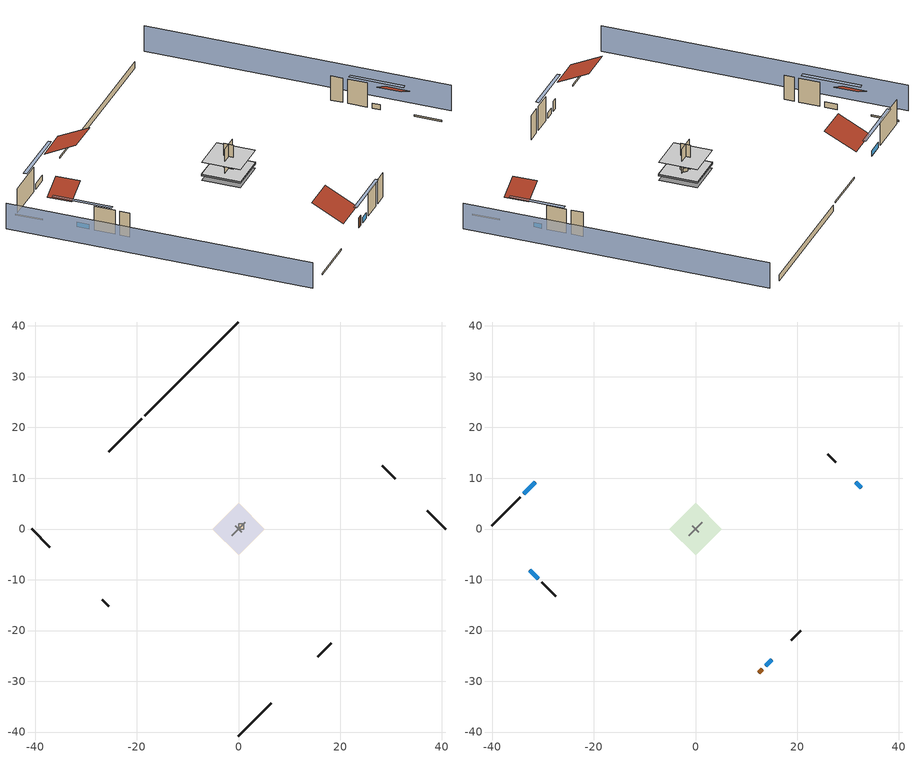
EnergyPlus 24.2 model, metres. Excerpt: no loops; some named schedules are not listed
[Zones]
central ac and furnace airloop ret air zone
 floor adiabatic (AdiabaticConst): 0,0 0,1 1,1 1,0 z0
 wall adiabatic (AdiabaticConst): 0,1 0,0 1,0 1,1 0,1 z0:1
 ceiling adiabatic (AdiabaticConst): 1,0 1,1 0,1 0,0 z1
crawlspace - vented
 floor foundation (Slab2 construction): -5.1,0 0,5.1 5.1,0 0,-5.1 z-0.91
 wall outside (RimJoist1 construction): -19.11,21.68 -25.59,15.19 z0.3:0.61
 wall outside (RimJoist2 construction): 40.79,0 37.19,3.6 z0.3:0.61
 wall outside (RimJoist3 construction): 0,-40.79 6.49,-34.3 z0.3:0.61
 wall outside (RimJoist4 construction): -40.79,0 -37.19,-3.6 z0.3:0.61
 wall foundation (FoundationWall1 construction): 0,40.79 -18.45,22.34 z-0.91:0.3
garage
 floor foundation (Slab1 construction): -5.17,0 0,5.17 5.17,0 0,-5.17 z0
 wall outside (Wall1 construction): 30.91,9.87 28.33,12.46 z0.3:5.18
 wall outside (Wall2 construction): 15.66,-25.12 18.25,-22.54 z0.3:5.18
 wall outside (Wall9 construction): -26.89,-13.89 -25.6,-15.19 z0.3:5.18
 wall to conditioned space (Wall5 construction Reversed): 1.29,1.29 -1.29,-1.29 z0.3:5.18
 wall to conditioned space (Wall6 construction Reversed): -0.65,0.65 0.65,-0.65 z0.3:5.18
conditioned space
 floor to crawlspace - vented (Floor1 construction): -5.1,0 0,5.1 5.1,0 0,-5.1 z0.3
 floor to garage (Floor2 construction): -5.17,0 0,5.17 5.17,0 0,-5.17 z0.3
 floor adiabatic (AdiabaticFloorConstruction): -5.1,0 0,5.1 5.1,0 0,-5.1 z2.74
 wall outside (AdiabaticWallConstruction 1): 12.5,-28.29 13.14,-27.64 z0.3:2.34
 wall outside (AdiabaticWallConstruction): -31.6,9.18 -33.87,6.92 / -32.65,-8.14 -30.96,-9.82 z0.3:1.39; 32.65,8.14 31.57,9.22 z0.3:1.3; 13.8,-26.99 15.01,-25.78 z0.3:1.45
 wall outside (Wall3 construction): -34.52,6.26 -40.13,0.66 z0.3:5.18
 wall outside (Wall4 construction): 27.67,13.12 26.05,14.74 z0.3:5.18
 wall outside (Wall7 construction): 18.91,-21.88 20.73,-20.06 z0.3:5.18
 wall outside (Wall8 construction): -30.31,-10.48 -27.55,-13.24 z0.3:5.18
 window (WindowConstruction): -31.6,9.18 -33.87,6.92 z0.3:1.39
 window (WindowConstruction 1): 32.65,8.14 31.57,9.22 z0.3:1.3
 window (WindowConstruction 2): 13.8,-26.99 15.01,-25.78 z0.3:1.45
 window (WindowConstruction 3): -32.65,-8.14 -30.97,-9.82 z0.3:1.39
 door (Door): 12.5,-28.29 13.14,-27.64 z0.3:2.34
 ceiling adiabatic (AdiabaticFloorConstruction): 0,-5.1 5.1,0 0,5.1 -5.1,0 z2.74
 roof outside (Roof1 construction): -30.95,9.84,5.18 -26.75,5.64,8.15 -22.05,10.34,8.15 -26.25,14.54,5.18
 roof outside (Roof2 construction): 11.84,-28.95,5.18 7.64,-24.75,8.15 2.94,-29.44,8.15 7.14,-33.64,5.18
 roof outside (Roof3 construction): 33.31,7.48,5.18 30.42,4.6,7.22 33.65,1.37,7.22 36.53,4.26,5.18
 roof outside (Roof4 construction): -33.31,-7.48,5.18 -30.42,-4.6,7.22 -33.65,-1.37,7.22 -36.53,-4.26,5.18
shading: -44.02,-3.23 -3.23,-44.02 / 44.02,3.23 3.23,44.02 z0:5.18; -36.98,3.81 -28.49,12.29 -28.92,12.72 -37.41,4.24 z5.79; 28.46,12.33 35.76,5.03 36.19,5.46 28.89,12.76 z5.7; 18.12,-22.67 10.69,-30.1 11.12,-30.53 18.55,-23.1 z5.85; -27.86,-12.93 -35.76,-5.03 -36.19,-5.46 -28.29,-13.36 z5.79
[Building]
Building 1: Terrain=Suburbs
[Site:Location]
Portland Intl Arpt_OR: Latitude {deg}=45.59; Longitude {deg}=-122.6; Time Zone {hr}=-8; Elevation {m}=33; Keep Site Location Information=Yes
[Site:GroundTemperature:Shallow]
10.2558, 8.96328, 8.85977, 9.47314, 11.9355, 14.3863, 16.5111, 17.8571, 17.9714, 16.8767, 14.8061, 12.4304
[Site:WaterMainsTemperature]
Calculation Method=Schedule; Temperature Schedule=mains temperature schedule
[Material] Roughness=Rough; Thermal Absorptance=0.9
Name | Thickness {m} | Conductivity {W/m-K} | Density {kg/m3} | Specific Heat {J/kg-K} | Solar Absorptance | Visible Absorptance
asphalt or fiberglass shingles | 0.00635 | 0.162714 | 1121.4 | 1465.45 | 0.85 | 0.85
concrete 4.0 in. | 0.1016 | 1.803125 | 2242.8 | 837.4 | 0.7 | 0.7
concrete 8.0 in. | 0.2032 | 1.803125 | 2242.8 | 837.4 | 0.7 | 0.7
door material | 0.04445 | 0.0612267 | 512.64 | 1214.23 | 0.7 | 0.7
floor covering | 0.0127 | 0.0433444 | 54.468 | 1339.84 | 0.6 | 0.6
floor rigid ins; wall rigid ins | 0.512978 | 0.029427 | 32.04 | 1214.23 | 0.7 | 0.7
floor stud and cavity | 0.1397 | 0.923637 | 92.3553 | 1139.71 | 0.7 | 0.7
floor stud and cavity 1 | 0.1397 | 1.75129 | 37.0049 | 1207.88 | 0.7 | 0.7
furniture material conditioned space 1; furniture material garage 1 | 0.1524 | 0.115458 | 640.8 | 1214.23 | 0.6 | 0.6
gypsum board | 0.0127 | 0.160291 | 801 | 837.4 | 0.6 | 0.6
osb sheathing 0.5 in.; osb sheathing 0.5 in. 1; osb sheathing 0.5 in. 2 | 0.0127 | 0.115458 | 512.64 | 1214.23 | 0.7 | 0.7
osb sheathing 0.75 in. | 0.01905 | 0.115458 | 512.64 | 1214.23 | 0.7 | 0.7
rim joist stud and cavity | 0.0508 | 0.178688 | 50.32683 | 1063.81 | 0.6 | 0.6
roof stud and cavity | 0.2032 | 0.97696 | 78.34581 | 1123.46 | 0.7 | 0.7
soil 0.5 in. | 0.0127 | 1.9041 | 1842.3 | 418.7 | 0.7 | 0.7
wall stud and cavity | 0.1397 | 0.727959 | 139.0536 | 1170.24 | 0.6 | 0.6
wall stud and cavity 1 | 0.1397 | 0.550994 | 139.0536 | 1170.24 | 0.7 | 0.7
wall stud and cavity 2 | 0.1397 | 0.335416 | 139.0536 | 1170.24 | 0.7 | 0.7
wall stud and cavity 3 | 0.0889 | 0.380278 | 52.3479 | 1209.89 | 0.7 | 0.7
wall stud and cavity 4 | 0.0889 | 0.391764 | 83.0341 | 1211.67 | 0.7 | 0.7
wood siding | 0.0254 | 0.102417 | 544.68 | 1172.36 | 0.85 | 0.85
wood siding 1; wood siding 2 | 0.0254 | 0.102417 | 544.68 | 1172.36 | 0.7 | 0.7
[Material:NoMass]
Adiabatic: Roughness=Rough; Thermal Resistance {m2-K/W}=176.1; Thermal Absorptance=0.9; Solar Absorptance=0.7; Visible Absorptance=0.7
[WindowMaterial:SimpleGlazingSystem]
WindowMaterial: U-Factor {W/m2-K}=4.31528; Solar Heat Gain Coefficient=0.67
[Construction]
AdiabaticConst: Adiabatic
AdiabaticFloorConstruction: floor stud and cavity 1, floor rigid ins, osb sheathing 0.75 in., floor covering
AdiabaticWallConstruction: wood siding 1, wall rigid ins, wall stud and cavity 3, gypsum board
AdiabaticWallConstruction 1: wood siding 2, wall rigid ins, wall stud and cavity 3, gypsum board
Door: door material
Floor1 construction; Floor2 construction: floor stud and cavity, osb sheathing 0.75 in., floor covering
FoundationWall1 construction: concrete 8.0 in.
furniture construction conditioned space 1: furniture material conditioned space 1
furniture construction garage 1: furniture material garage 1
PartitionWallConstruction: gypsum board, wall stud and cavity 4, gypsum board
RimJoist1 construction; RimJoist2 construction; RimJoist3 construction; RimJoist4 construction: wood siding, rim joist stud and cavity
Roof1 construction; Roof2 construction; Roof3 construction; Roof4 construction: asphalt or fiberglass shingles, osb sheathing 0.75 in., roof stud and cavity, gypsum board
Slab1 construction: concrete 4.0 in.
Slab2 construction: soil 0.5 in.
Wall1 construction; Wall2 construction; Wall9 construction: wood siding, osb sheathing 0.5 in., wall stud and cavity
Wall3 construction; Wall4 construction; Wall7 construction; Wall8 construction: wood siding, osb sheathing 0.5 in., wall stud and cavity 1, gypsum board
Wall5 construction Reversed: gypsum board, wall stud and cavity 2, osb sheathing 0.5 in. 1
Wall6 construction Reversed: gypsum board, wall stud and cavity 2, osb sheathing 0.5 in. 2
WindowConstruction; WindowConstruction 1; WindowConstruction 2; WindowConstruction 3: WindowMaterial
[Zone] Multiplier=1
Name | Volume {m3} | Part of Total Floor Area
central ac and furnace airloop ret air zone | 1 | No
conditioned space | 384.656 | Yes
crawlspace - vented | 63.543 | Yes
garage | 130.484 | Yes
[Space]
Name | Zone | Space Type | Volume {m3}
central ac and furnace airloop ret air space | central ac and furnace airloop ret air zone | Plenum Space Type
conditioned space 1 | conditioned space |  | 384.656
crawlspace - vented 1 | crawlspace - vented |  | 63.543
garage 1 | garage |  | 130.484
[SpaceList]
Plenum Space Type: central ac and furnace airloop ret air space
[OtherEquipment] Design Level Calculation Method=EquipmentLevel
Name | Fuel Type | Zone or ZoneList or Space or SpaceList | Schedule | Design Level {W} | Fraction Latent | Fraction Radiant | Fraction Lost
central ac and furnace airloop_0 RetCondToRP; central ac and furnace airloop_0 RetSensLkToRP | None | central ac and furnace airloop ret air space | Always On Discrete | 0 | 0 | 0 | 0
central ac and furnace airloop_0 RetLatLkToRP | None | central ac and furnace airloop ret air space | Always On Discrete | 0 | 1 | 0 | 0
central ac and furnace airloop_0 SupCondToLv; central ac and furnace airloop_0 SupSensLkToCond; mech vent house fan sensible load; water heater sens | None | conditioned space 1 | Always On Discrete | 0 | 0 | 0 | 0
central ac and furnace airloop_0 SupLatLkToCond; mech vent house fan latent load; water heater lat | None | conditioned space 1 | Always On Discrete | 0 | 1 | 0 | 0
clothes dryer 1 | NaturalGas | conditioned space 1 | clothes_dryer | 6702.93 | 0.015 | 0.081 | 0.85
cooking range 1 | NaturalGas | conditioned space 1 | cooking_range | 2120 | 0.16 | 0.384 | 0.2
general water use latent | None | conditioned space 1 | general water use schedule | 44.1266 | 1 | 0 | 0
general water use sensible | None | conditioned space 1 | general water use schedule | -43.4886 | 0 | 0.6 | 0
water heater energy adjustment1 | Electricity | conditioned space 1 | Always On Discrete | 0.01 | 0 | 0 | 1
central ac and furnace airloop_0 RetCondToDZ; central ac and furnace airloop_0 SupCondToDZ; central ac and furnace airloop_0 SupSensLkToDZ | None | crawlspace - vented 1 | Always On Discrete | 0 | 0 | 0 | 0
central ac and furnace airloop_0 SupLatLkToDZ | None | crawlspace - vented 1 | Always On Discrete | 0 | 1 | 0 | 0
[SurfaceProperty:IncidentSolarMultiplier] Incident Solar Multiplier=1; Incident Solar Multiplier Schedule=trans schedule winter=0.85 summer=0.7
Window1; Window2; Window3; Window4
[InternalMass]
Name | Construction | Zone or ZoneList | Space or SpaceList | Surface Area {m2}
furniture mass conditioned space 1 | furniture construction conditioned space 1 | conditioned space | conditioned space 1 | 63.09974
partition wall mass | PartitionWallConstruction | conditioned space | conditioned space 1 | 157.749
furniture mass garage 1 | furniture construction garage 1 | garage | garage 1 | 5.35122
[Lights] Design Level Calculation Method=LightingLevel; Return Air Fraction=0; Fraction Radiant=0.6; Fraction Visible=0.2; Fraction Replaceable=1
Name | Zone or ZoneList or Space or SpaceList | Schedule | Lighting Level {W}
interior lighting | conditioned space 1 | lighting_interior | 342.447
garage lighting | garage 1 | lighting_garage | 13.7543
[People]
occupants: Zone or ZoneList or Space or SpaceList=conditioned space 1; Number of People Schedule=occupants; Number of People Calculation Method=People; Number of People=2; Fraction Radiant=0.314171; Sensible Heat Fraction=0.56303; Activity Level Schedule=occupants activity schedule; Carbon Dioxide Generation Rate {m3/s-W}=0; Enable ASHRAE 55 Comfort Warnings=No; Mean Radiant Temperature Calculation Type=EnclosureAveraged
[ElectricEquipment] Design Level Calculation Method=EquipmentLevel
Name | Zone or ZoneList or Space or SpaceList | Schedule | Design Level {W} | Fraction Latent | Fraction Radiant | Fraction Lost
ceiling fan | conditioned space 1 | ceiling_fan | 17.5756 | 0 | 0.558 | 0
clothes dryer | conditioned space 1 | clothes_dryer | 504.542 | 0.015 | 0.081 | 0.85
clothes washer | conditioned space 1 | clothes_washer | 235.263 | 0.03 | 0.162 | 0.7
cooking range | conditioned space 1 | cooking_range | 72.3374 | 0.16 | 0.384 | 0.2
dishwasher | conditioned space 1 | dishwasher | 380.235 | 0.3 | 0.18 | 0.4
fridge | conditioned space 1 | fridge schedule | 41.5354 | 0 | 0.6 | 0
mech vent bath fan 0 | conditioned space 1 | mech vent bath fan 0 schedule | 30 | 0 | 0 | 1
mech vent house fan | conditioned space 1 | mech vent house fan schedule | 0 | 0 | 0 | 1
mech vent house fan cfis | conditioned space 1 | mech vent house fan cfis schedule | 0 | 0 | 0 | 0
mech vent range fan 0 | conditioned space 1 | mech vent range fan 0 schedule | 30 | 0 | 0 | 1
misc plug loads | conditioned space 1 | plug_loads_other | 162.343 | 0.021 | 0.558 | 0.049
misc tv | conditioned space 1 | plug_loads_tv | 214.692 | 0 | 0.6 | 0
whole house fan | conditioned space 1 | Always On Discrete | 0 | 0 | 0 | 1
freezer | garage 1 | freezer schedule | 194.914 | 0 | 0.6 | 0
[ZoneInfiltration:DesignFlowRate] Schedule=Always On Discrete
Name | Zone or ZoneList or Space or SpaceList | Design Flow Rate Calculation Method | Design Flow Rate {m3/s} | Air Changes per Hour {1/hr} | Constant Term Coefficient | Temperature Term Coefficient | Velocity Term Coefficient | Velocity Squared Term Coefficient
infil flow; natural vent flow; whole house fan flow | conditioned space 1 | Flow/Zone | 0
crawlspace_vented 1 duct leakage imbalance infil flow | crawlspace - vented 1 | Flow/Zone | 0
infil crawlspace - vented 1 | crawlspace - vented 1 | AirChanges/Hour |  | 2.6013 | 1 | 0 | 0 | 0
[ZoneMixing] Schedule=Always On Continuous; Design Flow Rate Calculation Method=Flow/Zone; Design Flow Rate {m3/s}=0
Name | Zone or Space | Source Zone or Space
central ac and furnace airloop_0 ZoneMixDZToCond mix | conditioned space | crawlspace - vented
central ac and furnace airloop_0 ZoneMixCondToDZ mix | crawlspace - vented | conditioned space
[SurfaceProperty:ExposedFoundationPerimeter] Exposed Perimeter Calculation Method=TotalExposedPerimeter
Name | Total Exposed Perimeter {m}
Slab2 | 26.09088
Slab1 | 18.288
[ZoneInfiltration:EffectiveLeakageArea]
infil garage 1: Zone or Space=garage 1; Schedule=Always On Discrete; Effective Air Leakage Area {cm2}=815.51; Stack Coefficient=0.000129147; Wind Coefficient=4.64657e-05
[AvailabilityManager:Scheduled]
central ac and furnace airloop Availability Manager: Schedule=Always On Discrete
[AirLoopHVAC:ReturnPlenum]
Air Loop HVAC Return Plenum 1: Zone=central ac and furnace airloop ret air zone
[WaterUse:Equipment]
dishwasher: Peak Flow Rate {m3/s}=6.61595e-06; Flow Rate Fraction Schedule=hot_water_dishwasher
[Foundation:Kiva] Wall Depth Below Slab {m}=0.2032
Name | Initial Indoor Air Temperature {C} | Wall Height Above Grade {m}
Foundation Kiva 1 | 13.4258 | 0.1016
Foundation Kiva 2 | 8.58325 | 0.3048
[Foundation:Kiva:Settings]
Soil Conductivity {W/m-K}=1.9041; Soil Density {kg/m3}=1842.3; Soil Specific Heat {J/kg-K}=418.7; Ground Solar Absorptivity=0.9; Ground Thermal Absorptivity=0.9; Ground Surface Roughness {m}=0.03; Far-Field Width {m}=40; Deep-Ground Boundary Condition=ZeroFlux; Deep-Ground Depth {m}=40; Minimum Cell Dimension {m}=0.2; Maximum Cell Growth Coefficient=3; Simulation Timestep=Timestep
[Exterior:Lights]
exterior lighting: Schedule=exterior lighting schedule; Design Level {W}=10.6381
[EnergyManagementSystem:GlobalVariable]
central_ac_and_furnace_airloop_0_DuctImbalLkExhFanEquivCond
central_ac_and_furnace_airloop_0_DuctImbalLkExhFanEquivDZ
central_ac_and_furnace_airloop_0_DuctImbalLkSupFanEquivCond
central_ac_and_furnace_airloop_0_DuctImbalLkSupFanEquivDZ
central_ac_and_furnace_airloop_0_DZ_T
central_ac_and_furnace_airloop_0_DZ_W
central_ac_and_furnace_airloop_0_RetCondToDZ
central_ac_and_furnace_airloop_0_RetCondToRP
central_ac_and_furnace_airloop_0_RetLatLkToRP
central_ac_and_furnace_airloop_0_RetSensLkToRP
central_ac_and_furnace_airloop_0_SupCondToDZ
central_ac_and_furnace_airloop_0_SupCondToLv
central_ac_and_furnace_airloop_0_SupLatLkToCond
central_ac_and_furnace_airloop_0_SupLatLkToDZ
central_ac_and_furnace_airloop_0_SupSensLkToCond
central_ac_and_furnace_airloop_0_SupSensLkToDZ
central_ac_and_furnace_airloop_0_ZoneMixCondToDZ
central_ac_and_furnace_airloop_0_ZoneMixDZToCond
central_ac_and_furnace_airloop_AH_MFR
central_ac_and_furnace_airloop_AH_Tout
central_ac_and_furnace_airloop_AH_VFR
central_ac_and_furnace_airloop_AH_Wout
central_ac_and_furnace_airloop_Fan_RTF
central_ac_and_furnace_airloop_RA_T
central_ac_and_furnace_airloop_Ra_W
infil_program_Qfan
infil_program_Qinf
natural_vent_program_Qnv
natural_vent_program_Qwhf
[EnergyManagementSystem:Sensor]
Name | Output:Variable or Output:Meter Index Key | Output:Variable or Output:Meter
airflow_gain | infil flow | Infiltration Sensible Heat Gain Energy
airflow_gain_1 | natural vent flow | Infiltration Sensible Heat Gain Energy
airflow_gain_2 | whole house fan flow | Infiltration Sensible Heat Gain Energy
airflow_loss | infil flow | Infiltration Sensible Heat Loss Energy
airflow_loss_1 | natural vent flow | Infiltration Sensible Heat Loss Energy
airflow_loss_2 | whole house fan flow | Infiltration Sensible Heat Loss Energy
central_ac_and_furnace_airloop_0_DZ_T_s | crawlspace - vented | Zone Air Temperature
central_ac_and_furnace_airloop_0_DZ_W_s | crawlspace - vented | Zone Mean Air Humidity Ratio
central_ac_and_furnace_airloop_AH_MFR_s | Node 6 | System Node Mass Flow Rate
central_ac_and_furnace_airloop_AH_Tout_s | Node 6 | System Node Temperature
central_ac_and_furnace_airloop_AH_VFR_s | Node 6 | System Node Current Density Volume Flow Rate
central_ac_and_furnace_airloop_AH_Wout_s | Node 6 | System Node Humidity Ratio
central_ac_and_furnace_airloop_RA_T_s | Node 9 | System Node Temperature
central_ac_and_furnace_airloop_Ra_W_s | Node 9 | System Node Humidity Ratio
clg_load_cond |  | Cooling:EnergyTransfer:Zone:CONDITIONED SPACE
clg_load_duct |  | Cooling:EnergyTransfer:Zone:CENTRAL AC AND FURNACE AIRLOOP RET AIR ZONE
clg_sp_s; clg_sp_s_1 | cooling setpoint | Schedule Value
clothes_dryer_exhaust_0_sch_s | clothes_dryer | Schedule Value
cool_season | cooling season schedule | Schedule Value
ducts_conv | central ac and furnace airloop_0 RetCondToRP | Other Equipment Convective Heating Energy
ducts_conv_1 | central ac and furnace airloop_0 RetLatLkToRP | Other Equipment Convective Heating Energy
ducts_conv_2 | central ac and furnace airloop_0 RetSensLkToRP | Other Equipment Convective Heating Energy
ducts_conv_3 | central ac and furnace airloop_0 SupCondToLv | Other Equipment Convective Heating Energy
ducts_conv_4 | central ac and furnace airloop_0 SupLatLkToCond | Other Equipment Convective Heating Energy
ducts_conv_5 | central ac and furnace airloop_0 SupSensLkToCond | Other Equipment Convective Heating Energy
ducts_rad | central ac and furnace airloop_0 RetCondToRP | Other Equipment Radiant Heating Energy
ducts_rad_1 | central ac and furnace airloop_0 RetLatLkToRP | Other Equipment Radiant Heating Energy
ducts_rad_2 | central ac and furnace airloop_0 RetSensLkToRP | Other Equipment Radiant Heating Energy
ducts_rad_3 | central ac and furnace airloop_0 SupCondToLv | Other Equipment Radiant Heating Energy
ducts_rad_4 | central ac and furnace airloop_0 SupLatLkToCond | Other Equipment Radiant Heating Energy
ducts_rad_5 | central ac and furnace airloop_0 SupSensLkToCond | Other Equipment Radiant Heating Energy
htg_load_cond |  | Heating:EnergyTransfer:Zone:CONDITIONED SPACE
htg_load_duct |  | Heating:EnergyTransfer:Zone:CENTRAL AC AND FURNACE AIRLOOP RET AIR ZONE
htg_sp_s; htg_sp_s_1 | heating setpoint | Schedule Value
ig_ee_conv | ceiling fan | Electric Equipment Convective Heating Energy
ig_ee_conv_1 | clothes dryer | Electric Equipment Convective Heating Energy
ig_ee_conv_3 | cooking range | Electric Equipment Convective Heating Energy
ig_ee_conv_4 | dishwasher | Electric Equipment Convective Heating Energy
ig_ee_conv_5 | fridge | Electric Equipment Convective Heating Energy
ig_ee_conv_6 | misc plug loads | Electric Equipment Convective Heating Energy
ig_ee_conv_7 | misc tv | Electric Equipment Convective Heating Energy
ig_ee_conv_8 | whole house fan | Electric Equipment Convective Heating Energy
ig_ee_rad | ceiling fan | Electric Equipment Radiant Heating Energy
ig_ee_rad_1 | clothes dryer | Electric Equipment Radiant Heating Energy
ig_ee_rad_3 | cooking range | Electric Equipment Radiant Heating Energy
ig_ee_rad_4 | dishwasher | Electric Equipment Radiant Heating Energy
ig_ee_rad_5 | fridge | Electric Equipment Radiant Heating Energy
ig_ee_rad_6 | misc plug loads | Electric Equipment Radiant Heating Energy
ig_ee_rad_7 | misc tv | Electric Equipment Radiant Heating Energy
ig_ee_rad_8 | whole house fan | Electric Equipment Radiant Heating Energy
ig_lgt_conv | interior lighting | Lights Convective Heating Energy
ig_lgt_rad | interior lighting | Lights Radiant Heating Energy
ig_lgt_vis | interior lighting | Lights Visible Radiation Heating Energy
ig_oe_conv | clothes dryer 1 | Other Equipment Convective Heating Energy
ig_oe_conv_1 | cooking range 1 | Other Equipment Convective Heating Energy
ig_oe_conv_2 | general water use latent | Other Equipment Convective Heating Energy
ig_oe_conv_3 | general water use sensible | Other Equipment Convective Heating Energy
ig_oe_conv_4 | water heater energy adjustment1 | Other Equipment Convective Heating Energy
ig_oe_conv_5 | water heater lat | Other Equipment Convective Heating Energy
ig_oe_conv_6 | water heater sens | Other Equipment Convective Heating Energy
ig_oe_rad | clothes dryer 1 | Other Equipment Radiant Heating Energy
ig_oe_rad_1 | cooking range 1 | Other Equipment Radiant Heating Energy
ig_oe_rad_2 | general water use latent | Other Equipment Radiant Heating Energy
ig_oe_rad_3 | general water use sensible | Other Equipment Radiant Heating Energy
ig_oe_rad_4 | water heater energy adjustment1 | Other Equipment Radiant Heating Energy
ig_oe_rad_5 | water heater lat | Other Equipment Radiant Heating Energy
ig_oe_rad_6 | water heater sens | Other Equipment Radiant Heating Energy
ig_ppl_conv | occupants | People Convective Heating Energy
ig_ppl_rad | occupants | People Radiant Heating Energy
im_conv | furniture mass conditioned space 1 | Surface Inside Face Convection Heat Gain Energy
im_conv_1 | partition wall mass | Surface Inside Face Convection Heat Gain Energy
im_ig | furniture mass conditioned space 1 | Surface Inside Face Internal Gains Radiation Heat Gain Energy
im_ig_1 | partition wall mass | Surface Inside Face Internal Gains Radiation Heat Gain Energy
im_lgt | furniture mass conditioned space 1 | Surface Inside Face Lights Radiation Heat Gain Energy
im_lgt_1 | partition wall mass | Surface Inside Face Lights Radiation Heat Gain Energy
im_sol | furniture mass conditioned space 1 | Surface Inside Face Solar Radiation Heat Gain Energy
im_sol_1 | partition wall mass | Surface Inside Face Solar Radiation Heat Gain Energy
im_surf | furniture mass conditioned space 1 | Surface Inside Face Net Surface Thermal Radiation Heat Gain Energy
im_surf_1 | partition wall mass | Surface Inside Face Net Surface Thermal Radiation Heat Gain Energy
mech_vent_bath_fan_0_sch_s | mech vent bath fan 0 schedule | Schedule Value
mech_vent_range_fan_0_sch_s | mech vent range fan 0 schedule | Schedule Value
mv_conv | mech vent bath fan 0 | Electric Equipment Convective Heating Energy
mv_conv_1 | mech vent house fan | Electric Equipment Convective Heating Energy
mv_conv_2 | mech vent house fan cfis | Electric Equipment Convective Heating Energy
mv_conv_3 | mech vent range fan 0 | Electric Equipment Convective Heating Energy
mv_conv_4 | mech vent house fan latent load | Other Equipment Convective Heating Energy
mv_conv_5 | mech vent house fan sensible load | Other Equipment Convective Heating Energy
mv_rad | mech vent bath fan 0 | Electric Equipment Radiant Heating Energy
mv_rad_1 | mech vent house fan | Electric Equipment Radiant Heating Energy
mv_rad_2 | mech vent house fan cfis | Electric Equipment Radiant Heating Energy
mv_rad_3 | mech vent range fan 0 | Electric Equipment Radiant Heating Energy
mv_rad_4 | mech vent house fan latent load | Other Equipment Radiant Heating Energy
mv_rad_5 | mech vent house fan sensible load | Other Equipment Radiant Heating Energy
natural_vent_s | natural vent schedule | Schedule Value
out_pb_s |  | Site Outdoor Air Barometric Pressure
out_wt_s |  | Site Outdoor Air Humidity Ratio
site_vw_s |  | Site Wind Speed
ss_back_out | Window1 | Surface Window Shortwave from Zone Back Out Window Heat Transfer Rate
ss_back_out_1 | Window2 | Surface Window Shortwave from Zone Back Out Window Heat Transfer Rate
ss_back_out_2 | Window3 | Surface Window Shortwave from Zone Back Out Window Heat Transfer Rate
ss_back_out_3 | Window4 | Surface Window Shortwave from Zone Back Out Window Heat Transfer Rate
ss_conv | Door1 | Surface Inside Face Convection Heat Gain Energy
ss_conv_1 | Window1 | Surface Inside Face Convection Heat Gain Energy
ss_conv_2 | Window2 | Surface Inside Face Convection Heat Gain Energy
